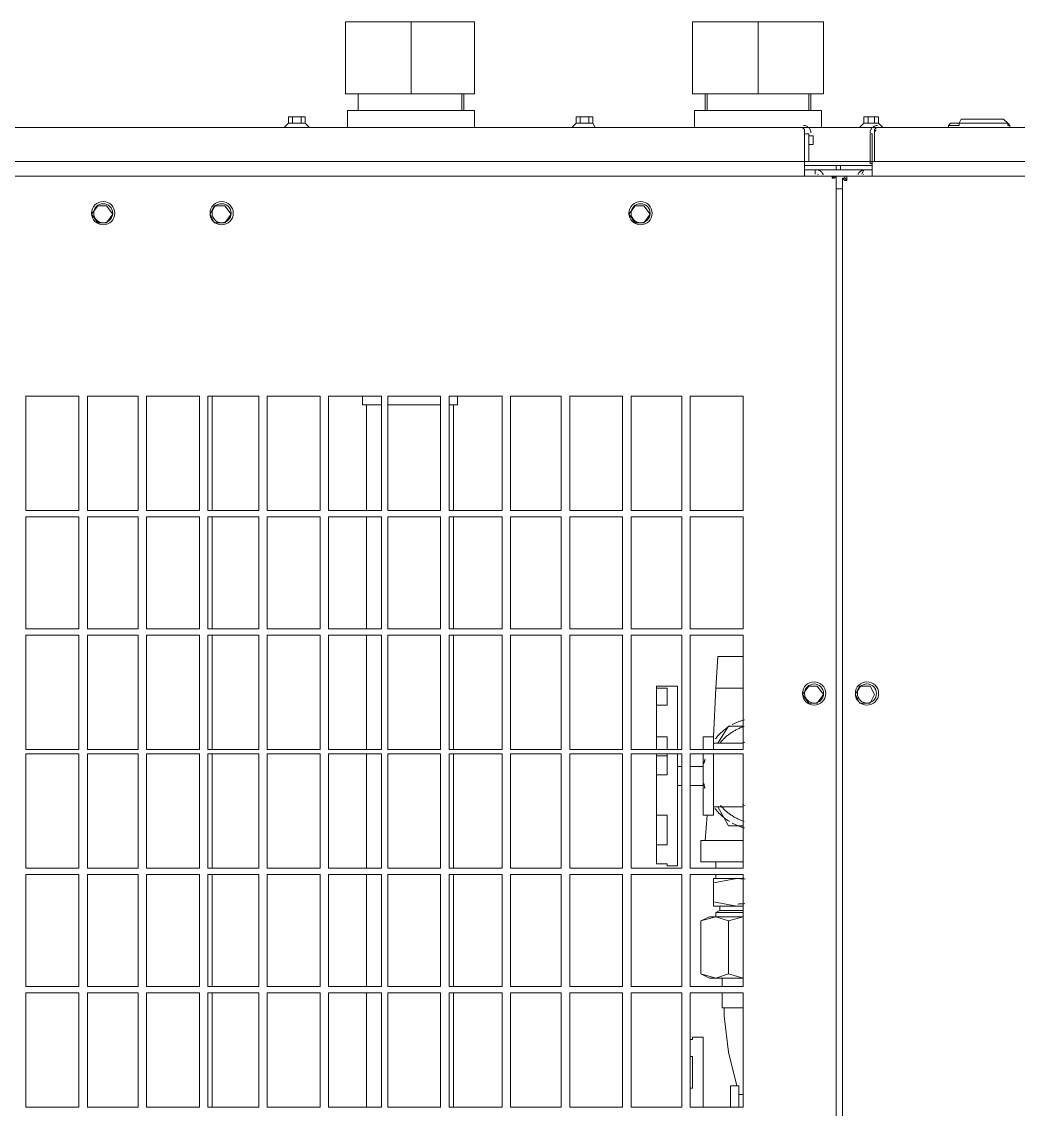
# Model space of a CAD drawing. Extents: x 0 to 160756, y 0 to 229247.
# Drawn here: x 93438 to 94011, y 80454 to 81080 of the extents above; entities that cross this region are included whole.
import ezdxf

# ---------------------------------------------------------------- set-up
doc = ezdxf.new("R2010")
doc.units = 0
doc.header["$LTSCALE"] = 10
doc.layers.add('XCM7Q30CDA-200K$0$xCUP-L40-M03-HVAC-EQ$0$XCUP-L40-HVAC-EQ$0$XCUP-L40-HVAC-EQ$0$XCUP-L40-HVAC-機房EQ$0$U-CDA-EQ', color=3, linetype='Continuous', lineweight=25)

# ---------------------------------------------------------------- blocks, each defined once
blk = doc.blocks.new('XCM7Q30CDA-200K$0$xCUP-L40-M03-HVAC-EQ$0$XCUP-L40-HVAC-EQ$0$XCUP-L40-HVAC-EQ$0$E315n')
at = {"layer": 'XCM7Q30CDA-200K$0$xCUP-L40-M03-HVAC-EQ$0$XCUP-L40-HVAC-EQ$0$XCUP-L40-HVAC-EQ$0$XCUP-L40-HVAC-機房EQ$0$U-CDA-EQ', "lineweight": 0}
for points in [[(2472.62, 1436.28), (2472.62, 4950.11)], [(2472.62, 3837.97), (2472.62, 4602.09)], [(2481.14, 1435.07), (2481.14, 4596.04)], [(2500.61, 1437.5), (2500.61, 4593.6)], [(2481.14, 3855), (2481.14, 4568.02)], [(2500.61, 3856.22), (2500.61, 4566.81)], [(1937.25, 4302.77), (2002.95, 4302.77)], [(1937.25, 4272.35), (1937.25, 4302.77)], [(2002.95, 4302.77), (2002.95, 4272.35)], [(2006.6, 4302.77), (2071.09, 4302.77)], [(2006.6, 4272.35), (2006.6, 4302.77)], [(2071.09, 4302.77), (2071.09, 4272.35)], [(2074.74, 4302.77), (2140.45, 4302.77)], [(2074.74, 4272.35), (2074.74, 4302.77)], [(2140.45, 4302.77), (2140.45, 4272.35)], [(2142.88, 4302.77), (2208.59, 4302.77)], [(2142.88, 4272.35), (2142.88, 4302.77)], [(2208.59, 4302.77), (2208.59, 4272.35)], [(2212.24, 4302.77), (2276.72, 4302.77)], [(2212.24, 4272.35), (2212.24, 4302.77)], [(2276.72, 4302.77), (2276.72, 4272.35)], [(2280.38, 4302.77), (2346.08, 4302.77)], [(2280.38, 4272.35), (2280.38, 4302.77)], [(2346.08, 4302.77), (2346.08, 4272.35)], [(2002.95, 4272.35), (1937.25, 4272.35)], [(2071.09, 4272.35), (2006.6, 4272.35)], [(2140.45, 4272.35), (2074.74, 4272.35)], [(2208.59, 4272.35), (2142.88, 4272.35)], [(2276.72, 4272.35), (2212.24, 4272.35)], [(2346.08, 4272.35), (2280.38, 4272.35)], [(1937.25, 4267.48), (2002.95, 4267.48)], [(1937.25, 4238.28), (1937.25, 4267.48)], [(2002.95, 4267.48), (2002.95, 4238.28)], [(2006.6, 4267.48), (2071.09, 4267.48)], [(2006.6, 4238.28), (2006.6, 4267.48)], [(2071.09, 4267.48), (2071.09, 4238.28)], [(2074.74, 4267.48), (2140.45, 4267.48)], [(2074.74, 4238.28), (2074.74, 4267.48)], [(2140.45, 4267.48), (2140.45, 4238.28)], [(2142.88, 4267.48), (2208.59, 4267.48)], [(2142.88, 4238.28), (2142.88, 4267.48)], [(2208.59, 4267.48), (2208.59, 4238.28)], [(2212.24, 4267.48), (2276.72, 4267.48)], [(2212.24, 4238.28), (2212.24, 4267.48)], [(2276.72, 4267.48), (2276.72, 4238.28)], [(2280.38, 4267.48), (2346.08, 4267.48)], [(2280.38, 4238.28), (2280.38, 4267.48)], [(2346.08, 4267.48), (2346.08, 4238.28)], [(2445.85, 4261.4), (2450.72, 4265.05)], [(2445.85, 4256.53), (2445.85, 4261.4)], [(2450.72, 4265.05), (2455.59, 4261.4)], [(2455.59, 4261.4), (2455.59, 4256.53)], [(2450.72, 4252.88), (2445.85, 4256.53)], [(2455.59, 4256.53), (2450.72, 4252.88)], [(2002.95, 4238.28), (1937.25, 4238.28)], [(2071.09, 4238.28), (2006.6, 4238.28)], [(2140.45, 4238.28), (2074.74, 4238.28)], [(2208.59, 4238.28), (2142.88, 4238.28)], [(2276.72, 4238.28), (2212.24, 4238.28)], [(2346.08, 4238.28), (2280.38, 4238.28)], [(1937.25, 4233.41), (2002.95, 4233.41)], [(1937.25, 4203), (1937.25, 4233.41)], [(2002.95, 4233.41), (2002.95, 4203)], [(2006.6, 4233.41), (2071.09, 4233.41)], [(2006.6, 4203), (2006.6, 4233.41)], [(2071.09, 4233.41), (2071.09, 4203)], [(2074.74, 4233.41), (2140.45, 4233.41)], [(2074.74, 4203), (2074.74, 4233.41)], [(2140.45, 4233.41), (2140.45, 4203)], [(2142.88, 4233.41), (2208.59, 4233.41)], [(2142.88, 4203), (2142.88, 4233.41)], [(2208.59, 4233.41), (2208.59, 4203)], [(2212.24, 4233.41), (2276.72, 4233.41)], [(2212.24, 4203), (2212.24, 4233.41)], [(2276.72, 4233.41), (2276.72, 4203)], [(2280.38, 4233.41), (2346.08, 4233.41)], [(2280.38, 4203), (2280.38, 4233.41)], [(2346.08, 4233.41), (2346.08, 4203)], [(2002.95, 4203), (1937.25, 4203)], [(2071.09, 4203), (2006.6, 4203)], [(2140.45, 4203), (2074.74, 4203)], [(2208.59, 4203), (2142.88, 4203)], [(2276.72, 4203), (2212.24, 4203)], [(2346.08, 4203), (2280.38, 4203)], [(1937.25, 4198.13), (2002.95, 4198.13)], [(1937.25, 4168.93), (1937.25, 4198.13)], [(2002.95, 4198.13), (2002.95, 4168.93)], [(2006.6, 4198.13), (2071.09, 4198.13)], [(2006.6, 4168.93), (2006.6, 4198.13)], [(2071.09, 4198.13), (2071.09, 4168.93)], [(2074.74, 4198.13), (2140.45, 4198.13)], [(2074.74, 4168.93), (2074.74, 4198.13)], [(2140.45, 4198.13), (2140.45, 4168.93)], [(2142.88, 4198.13), (2208.59, 4198.13)], [(2142.88, 4168.93), (2142.88, 4198.13)], [(2208.59, 4198.13), (2208.59, 4168.93)], [(2212.24, 4198.13), (2276.72, 4198.13)], [(2212.24, 4168.93), (2212.24, 4198.13)], [(2276.72, 4198.13), (2276.72, 4168.93)], [(2280.38, 4198.13), (2346.08, 4198.13)], [(2280.38, 4168.93), (2280.38, 4198.13)], [(2346.08, 4198.13), (2346.08, 4168.93)], [(2445.85, 4194.51), (2450.72, 4196.94)], [(2450.72, 4196.94), (2455.59, 4194.51)], [(2002.95, 4195.7), (1937.25, 4195.7)], [(2071.09, 4195.7), (2006.6, 4195.7)], [(2140.45, 4195.7), (2074.74, 4195.7)], [(2208.59, 4195.7), (2142.88, 4195.7)], [(2276.72, 4195.7), (2212.24, 4195.7)], [(2346.08, 4195.7), (2280.38, 4195.7)], [(2445.85, 4188.42), (2445.85, 4194.51)], [(2455.59, 4194.51), (2455.59, 4188.42)], [(2450.72, 4184.77), (2445.85, 4188.42)], [(2455.59, 4188.42), (2450.72, 4184.77)], [(2002.95, 4168.93), (1937.25, 4168.93)], [(2071.09, 4168.93), (2006.6, 4168.93)], [(2140.45, 4168.93), (2074.74, 4168.93)], [(2208.59, 4168.93), (2142.88, 4168.93)], [(2276.72, 4168.93), (2212.24, 4168.93)], [(2346.08, 4168.93), (2280.38, 4168.93)], [(1937.25, 4164.06), (2002.95, 4164.06)], [(1937.25, 4133.64), (1937.25, 4164.06)], [(2002.95, 4164.06), (2002.95, 4133.64)], [(2006.6, 4164.06), (2071.09, 4164.06)], [(2006.6, 4133.64), (2006.6, 4164.06)], [(2071.09, 4164.06), (2071.09, 4133.64)], [(2074.74, 4164.06), (2140.45, 4164.06)], [(2074.74, 4133.64), (2074.74, 4164.06)], [(2140.45, 4164.06), (2140.45, 4133.64)], [(2142.88, 4164.06), (2208.59, 4164.06)], [(2142.88, 4133.64), (2142.88, 4164.06)], [(2208.59, 4164.06), (2208.59, 4133.64)], [(2212.24, 4164.06), (2276.72, 4164.06)], [(2212.24, 4133.64), (2212.24, 4164.06)], [(2276.72, 4164.06), (2276.72, 4133.64)], [(2280.38, 4164.06), (2346.08, 4164.06)], [(2280.38, 4133.64), (2280.38, 4164.06)], [(2346.08, 4164.06), (2346.08, 4133.64)], [(2500.61, 4154.33), (2503.04, 4151.89)], [(2500.61, 4154.33), (2500.61, 4139.72)], [(2503.04, 4151.89), (2506.69, 4151.89)], [(2503.04, 4151.89), (2503.04, 4149.46)], [(2503.04, 4149.46), (2506.69, 4149.46)], [(2503.04, 4149.46), (2503.04, 4147.02)], [(2503.04, 4147.02), (2503.04, 4144.59)], [(2506.69, 4150.68), (2506.69, 4151.89)], [(2506.69, 4150.68), (2506.69, 4151.89)], [(2506.69, 4143.37), (2506.69, 4150.68)], [(2506.69, 4149.46), (2506.69, 4150.68)], [(2506.69, 4147.02), (2506.69, 4149.46)], [(2506.69, 4144.59), (2506.69, 4147.02)], [(2500.61, 4139.72), (2503.04, 4142.16)], [(2503.04, 4144.59), (2506.69, 4144.59)], [(2503.04, 4144.59), (2503.04, 4142.16)], [(2503.04, 4142.16), (2506.69, 4142.16)], [(2506.69, 4143.37), (2506.69, 4144.59)], [(2506.69, 4143.37), (2506.69, 4142.16)], [(2506.69, 4142.16), (2506.69, 4143.37)], [(2002.95, 4133.64), (1937.25, 4133.64)], [(1937.25, 4128.77), (2002.95, 4128.77)], [(1937.25, 4098.35), (1937.25, 4128.77)], [(2002.95, 4128.77), (2002.95, 4098.35)], [(2071.09, 4133.64), (2006.6, 4133.64)], [(2006.6, 4128.77), (2071.09, 4128.77)], [(2006.6, 4098.35), (2006.6, 4128.77)], [(2071.09, 4128.77), (2071.09, 4098.35)], [(2140.45, 4133.64), (2074.74, 4133.64)], [(2074.74, 4128.77), (2140.45, 4128.77)], [(2074.74, 4098.35), (2074.74, 4128.77)], [(2140.45, 4128.77), (2140.45, 4098.35)], [(2208.59, 4133.64), (2142.88, 4133.64)], [(2142.88, 4128.77), (2208.59, 4128.77)], [(2142.88, 4098.35), (2142.88, 4128.77)], [(2208.59, 4128.77), (2208.59, 4098.35)], [(2276.72, 4133.64), (2212.24, 4133.64)], [(2212.24, 4128.77), (2276.72, 4128.77)], [(2212.24, 4098.35), (2212.24, 4128.77)], [(2276.72, 4128.77), (2276.72, 4098.35)], [(2346.08, 4133.64), (2280.38, 4133.64)], [(2280.38, 4128.77), (2346.08, 4128.77)], [(2280.38, 4098.35), (2280.38, 4128.77)], [(2346.08, 4128.77), (2346.08, 4098.35)], [(2500.61, 4117.82), (2510.34, 4117.82)], [(2510.34, 4117.82), (2510.34, 4044.82)], [(2561.45, 4119.04), (2520.08, 4119.04)], [(2520.08, 4119.04), (2520.08, 4044.82)], [(2561.45, 4044.82), (2561.45, 4119.04)], [(2341.21, 4109.31), (2346.08, 4109.31)], [(2341.21, 4109.31), (2341.21, 4098.35)], [(2510.34, 4111.74), (2520.08, 4111.74)], [(2510.34, 4111.74), (2520.08, 4111.74)], [(2002.95, 4106.87), (1937.25, 4106.87)], [(2071.09, 4106.87), (2006.6, 4106.87)], [(2140.45, 4106.87), (2074.74, 4106.87)], [(2208.59, 4106.87), (2142.88, 4106.87)], [(2276.72, 4106.87), (2212.24, 4106.87)], [(2341.21, 4106.87), (2280.38, 4106.87)], [(2002.95, 4098.35), (1937.25, 4098.35)], [(2071.09, 4098.35), (2006.6, 4098.35)], [(2140.45, 4098.35), (2074.74, 4098.35)], [(2208.59, 4098.35), (2142.88, 4098.35)], [(2276.72, 4098.35), (2212.24, 4098.35)], [(2346.08, 4098.35), (2280.38, 4098.35)], [(1937.25, 4094.7), (2002.95, 4094.7)], [(1937.25, 4064.29), (1937.25, 4094.7)], [(2002.95, 4094.7), (2002.95, 4064.29)], [(2006.6, 4094.7), (2071.09, 4094.7)], [(2006.6, 4064.29), (2006.6, 4094.7)], [(2071.09, 4094.7), (2071.09, 4064.29)], [(2074.74, 4094.7), (2140.45, 4094.7)], [(2074.74, 4064.29), (2074.74, 4094.7)], [(2140.45, 4094.7), (2140.45, 4064.29)], [(2142.88, 4094.7), (2208.59, 4094.7)], [(2142.88, 4064.29), (2142.88, 4094.7)], [(2208.59, 4094.7), (2208.59, 4064.29)], [(2212.24, 4094.7), (2276.72, 4094.7)], [(2212.24, 4064.29), (2212.24, 4094.7)], [(2276.72, 4094.7), (2276.72, 4064.29)], [(2280.38, 4094.7), (2346.08, 4094.7)], [(2280.38, 4064.29), (2280.38, 4094.7)], [(2341.21, 4094.7), (2341.21, 4064.29)], [(2346.08, 4094.7), (2346.08, 4064.29)], [(2561.45, 4081.32), (2520.08, 4081.32)], [(2002.95, 4064.29), (1937.25, 4064.29)], [(1937.25, 4059.42), (2002.95, 4059.42)], [(1937.25, 4029), (1937.25, 4059.42)], [(2002.95, 4059.42), (2002.95, 4029)], [(2071.09, 4064.29), (2006.6, 4064.29)], [(2006.6, 4059.42), (2071.09, 4059.42)], [(2006.6, 4029), (2006.6, 4059.42)], [(2071.09, 4059.42), (2071.09, 4029)], [(2140.45, 4064.29), (2074.74, 4064.29)], [(2074.74, 4059.42), (2140.45, 4059.42)], [(2074.74, 4029), (2074.74, 4059.42)], [(2140.45, 4059.42), (2140.45, 4029)], [(2208.59, 4064.29), (2142.88, 4064.29)], [(2142.88, 4059.42), (2208.59, 4059.42)], [(2142.88, 4029), (2142.88, 4059.42)], [(2208.59, 4059.42), (2208.59, 4029)], [(2276.72, 4064.29), (2212.24, 4064.29)], [(2212.24, 4059.42), (2276.72, 4059.42)], [(2212.24, 4029), (2212.24, 4059.42)], [(2276.72, 4059.42), (2276.72, 4029)], [(2346.08, 4064.29), (2280.38, 4064.29)], [(2280.38, 4059.42), (2346.08, 4059.42)], [(2280.38, 4029), (2280.38, 4059.42)], [(2341.21, 4054.55), (2341.21, 4059.42)], [(2346.08, 4059.42), (2346.08, 4029)], [(2002.95, 4056.98), (1937.25, 4056.98)], [(2071.09, 4056.98), (2006.6, 4056.98)], [(2140.45, 4056.98), (2074.74, 4056.98)], [(2208.59, 4056.98), (2142.88, 4056.98)], [(2276.72, 4056.98), (2212.24, 4056.98)], [(2341.21, 4056.98), (2280.38, 4056.98)], [(2341.21, 4054.55), (2346.08, 4054.55)], [(2510.34, 4052.12), (2520.08, 4052.12)], [(2510.34, 4050.9), (2520.08, 4050.9)], [(2500.61, 4044.82), (2510.34, 4044.82)], [(2561.45, 4044.82), (2520.08, 4044.82)], [(2002.95, 4029), (1937.25, 4029)], [(2071.09, 4029), (2006.6, 4029)], [(2140.45, 4029), (2074.74, 4029)], [(2208.59, 4029), (2142.88, 4029)], [(2276.72, 4029), (2212.24, 4029)], [(2346.08, 4029), (2280.38, 4029)], [(1937.25, 4024.13), (2002.95, 4024.13)], [(1937.25, 3994.93), (1937.25, 4024.13)], [(2002.95, 4024.13), (2002.95, 3994.93)], [(2006.6, 4024.13), (2071.09, 4024.13)], [(2006.6, 3994.93), (2006.6, 4024.13)], [(2071.09, 4024.13), (2071.09, 3994.93)], [(2074.74, 4024.13), (2140.45, 4024.13)], [(2074.74, 3994.93), (2074.74, 4024.13)], [(2140.45, 4024.13), (2140.45, 3994.93)], [(2142.88, 4024.13), (2208.59, 4024.13)], [(2142.88, 3994.93), (2142.88, 4024.13)], [(2208.59, 4024.13), (2208.59, 3994.93)], [(2212.24, 4024.13), (2276.72, 4024.13)], [(2212.24, 3994.93), (2212.24, 4024.13)], [(2276.72, 4024.13), (2276.72, 3994.93)], [(2280.38, 4024.13), (2346.08, 4024.13)], [(2280.38, 3994.93), (2280.38, 4024.13)], [(2346.08, 4024.13), (2346.08, 3994.93)], [(2002.95, 3994.93), (1937.25, 3994.93)], [(2071.09, 3994.93), (2006.6, 3994.93)], [(2140.45, 3994.93), (2074.74, 3994.93)], [(2208.59, 3994.93), (2142.88, 3994.93)], [(2276.72, 3994.93), (2212.24, 3994.93)], [(2346.08, 3994.93), (2280.38, 3994.93)], [(1937.25, 3990.06), (2002.95, 3990.06)], [(1937.25, 3959.64), (1937.25, 3990.06)], [(2002.95, 3990.06), (2002.95, 3959.64)], [(2006.6, 3990.06), (2071.09, 3990.06)], [(2006.6, 3959.64), (2006.6, 3990.06)], [(2071.09, 3990.06), (2071.09, 3959.64)], [(2074.74, 3990.06), (2140.45, 3990.06)], [(2074.74, 3959.64), (2074.74, 3990.06)], [(2140.45, 3990.06), (2140.45, 3959.64)], [(2142.88, 3990.06), (2208.59, 3990.06)], [(2142.88, 3959.64), (2142.88, 3990.06)], [(2208.59, 3990.06), (2208.59, 3959.64)], [(2212.24, 3990.06), (2276.72, 3990.06)], [(2212.24, 3959.64), (2212.24, 3990.06)], [(2276.72, 3990.06), (2276.72, 3959.64)], [(2280.38, 3990.06), (2346.08, 3990.06)], [(2280.38, 3959.64), (2280.38, 3990.06)], [(2346.08, 3990.06), (2346.08, 3959.64)], [(2500.61, 3988.85), (2503.04, 3986.41)], [(2500.61, 3988.85), (2500.61, 3975.46)], [(2503.04, 3986.41), (2506.69, 3986.41)], [(2503.04, 3986.41), (2503.04, 3983.98)], [(2503.04, 3983.98), (2506.69, 3983.98)], [(2503.04, 3983.98), (2503.04, 3981.55)], [(2506.69, 3985.2), (2506.69, 3986.41)], [(2506.69, 3985.2), (2506.69, 3986.41)], [(2506.69, 3977.9), (2506.69, 3985.2)], [(2506.69, 3983.98), (2506.69, 3985.2)], [(2506.69, 3981.55), (2506.69, 3983.98)], [(2503.04, 3981.55), (2503.04, 3979.11)], [(2503.04, 3979.11), (2506.69, 3979.11)], [(2503.04, 3979.11), (2503.04, 3976.68)], [(2506.69, 3979.11), (2506.69, 3981.55)], [(2506.69, 3977.9), (2506.69, 3979.11)], [(2506.69, 3977.9), (2506.69, 3976.68)], [(2506.69, 3976.68), (2506.69, 3977.9)], [(2500.61, 3975.46), (2503.04, 3976.68)], [(2503.04, 3976.68), (2506.69, 3976.68)], [(2002.95, 3959.64), (1937.25, 3959.64)], [(2071.09, 3959.64), (2006.6, 3959.64)], [(2140.45, 3959.64), (2074.74, 3959.64)], [(2208.59, 3959.64), (2142.88, 3959.64)], [(2276.72, 3959.64), (2212.24, 3959.64)], [(2346.08, 3959.64), (2280.38, 3959.64)], [(1937.25, 3954.78), (2002.95, 3954.78)], [(1937.25, 3925.57), (1937.25, 3954.78)], [(2002.95, 3954.78), (2002.95, 3925.57)], [(2006.6, 3954.78), (2071.09, 3954.78)], [(2006.6, 3925.57), (2006.6, 3954.78)], [(2071.09, 3954.78), (2071.09, 3925.57)], [(2074.74, 3954.78), (2140.45, 3954.78)], [(2074.74, 3925.57), (2074.74, 3954.78)], [(2140.45, 3954.78), (2140.45, 3925.57)], [(2142.88, 3954.78), (2208.59, 3954.78)], [(2142.88, 3925.57), (2142.88, 3954.78)], [(2208.59, 3954.78), (2208.59, 3925.57)], [(2212.24, 3954.78), (2276.72, 3954.78)], [(2212.24, 3925.57), (2212.24, 3954.78)], [(2276.72, 3954.78), (2276.72, 3925.57)], [(2280.38, 3954.78), (2346.08, 3954.78)], [(2280.38, 3925.57), (2280.38, 3954.78)], [(2346.08, 3954.78), (2346.08, 3925.57)], [(2445.85, 3952.34), (2450.72, 3955.99)], [(2450.72, 3955.99), (2455.59, 3952.34)], [(2445.85, 3947.48), (2445.85, 3952.34)], [(2450.72, 3943.83), (2445.85, 3947.48)], [(2455.59, 3947.48), (2450.72, 3943.83)], [(2455.59, 3952.34), (2455.59, 3947.48)], [(2077.18, 3940.18), (2140.45, 3940.18)], [(2077.18, 3934.09), (2077.18, 3940.18)], [(2088.13, 3934.09), (2088.13, 3940.18)], [(2105.16, 3934.09), (2105.16, 3940.18)], [(2128.28, 3934.09), (2128.28, 3940.18)], [(2139.23, 3940.18), (2139.23, 3934.09)], [(2179.38, 3940.18), (2142.88, 3940.18)], [(2150.18, 3934.09), (2150.18, 3940.18)], [(2168.43, 3934.09), (2168.43, 3940.18)], [(2178.17, 3934.09), (2178.17, 3940.18)], [(2179.38, 3928.01), (2179.38, 3940.18)], [(2075.96, 3934.09), (2077.18, 3934.09)], [(2075.96, 3928.01), (2075.96, 3934.09)], [(2088.13, 3934.09), (2105.16, 3934.09)], [(2128.28, 3934.09), (2140.45, 3934.09)], [(2142.88, 3934.09), (2150.18, 3934.09)], [(2168.43, 3934.09), (2178.17, 3934.09)], [(2075.96, 3928.01), (2140.45, 3928.01)], [(2122.2, 3925.57), (2122.2, 3928.01)], [(2133.15, 3925.57), (2133.15, 3928.01)], [(2179.38, 3928.01), (2142.88, 3928.01)], [(1937.25, 3925.57), (1976.19, 3925.57)], [(2002.95, 3925.57), (1937.25, 3925.57)], [(2071.09, 3925.57), (2006.6, 3925.57)], [(2140.45, 3925.57), (2074.74, 3925.57)], [(2208.59, 3925.57), (2142.88, 3925.57)], [(2276.72, 3925.57), (2212.24, 3925.57)], [(2346.08, 3925.57), (2280.38, 3925.57)], [(1937.25, 3920.71), (2002.95, 3920.71)], [(1937.25, 3890.29), (1937.25, 3920.71)], [(1948.2, 3919.49), (1948.2, 3920.71)], [(1948.2, 3919.49), (1966.45, 3919.49)], [(1966.45, 3919.49), (1966.45, 3920.71)], [(1976.19, 3919.49), (1976.19, 3920.71)], [(1976.19, 3919.49), (1977.4, 3919.49)], [(1977.4, 3913.41), (1977.4, 3919.49)], [(2002.95, 3920.71), (2002.95, 3890.29)], [(2006.6, 3920.71), (2071.09, 3920.71)], [(2006.6, 3890.29), (2006.6, 3920.71)], [(2071.09, 3920.71), (2071.09, 3890.29)], [(2074.74, 3920.71), (2140.45, 3920.71)], [(2074.74, 3890.29), (2074.74, 3920.71)], [(2122.2, 3913.41), (2122.2, 3920.71)], [(2133.15, 3913.41), (2133.15, 3920.71)], [(2140.45, 3920.71), (2140.45, 3890.29)], [(2142.88, 3920.71), (2208.59, 3920.71)], [(2142.88, 3890.29), (2142.88, 3920.71)], [(2208.59, 3920.71), (2208.59, 3890.29)], [(2212.24, 3920.71), (2276.72, 3920.71)], [(2212.24, 3890.29), (2212.24, 3920.71)], [(2276.72, 3920.71), (2276.72, 3890.29)], [(2280.38, 3920.71), (2346.08, 3920.71)], [(2280.38, 3890.29), (2280.38, 3920.71)], [(2346.08, 3920.71), (2346.08, 3890.29)], [(2500.61, 3918.27), (2510.34, 3918.27)], [(2510.34, 3918.27), (2510.34, 3845.27)], [(2561.45, 3919.49), (2520.08, 3919.49)], [(2520.08, 3919.49), (2520.08, 3844.05)], [(2561.45, 3844.05), (2561.45, 3919.49)], [(1937.25, 3913.41), (1977.4, 3913.41)], [(2013.9, 3914.62), (2011.47, 3909.76)], [(2011.47, 3906.11), (2013.9, 3914.62)], [(2011.47, 3890.29), (2011.47, 3909.76)], [(2044.32, 3914.62), (2013.9, 3914.62)], [(2046.76, 3909.76), (2044.32, 3914.62)], [(2046.76, 3906.11), (2044.32, 3914.62)], [(2046.76, 3890.29), (2046.76, 3909.76)], [(2090.56, 3914.62), (2078.39, 3914.62)], [(2078.39, 3914.62), (2078.39, 3890.29)], [(2090.56, 3914.62), (2090.56, 3890.29)], [(2105.16, 3910.97), (2090.56, 3912.19)], [(2105.16, 3913.41), (2140.45, 3913.41)], [(2105.16, 3907.32), (2105.16, 3913.41)], [(2123.36, 3912.93), (2123.07, 3912.88), (2122.77, 3912.82), (2122.48, 3912.76), (2122.18, 3912.7), (2121.89, 3912.64), (2121.6, 3912.57), (2121.3, 3912.5), (2121.01, 3912.43), (2120.72, 3912.36), (2120.43, 3912.28)], [(2137.54, 3912.23), (2137.25, 3912.3), (2136.96, 3912.38), (2136.67, 3912.45), (2136.38, 3912.53), (2136.09, 3912.59), (2135.79, 3912.66), (2135.5, 3912.72), (2135.2, 3912.78), (2134.91, 3912.84), (2134.61, 3912.9)], [(2150.18, 3913.41), (2142.88, 3913.41)], [(2150.18, 3907.32), (2150.18, 3913.41)], [(2510.34, 3912.19), (2520.08, 3912.19)], [(2510.34, 3910.97), (2520.08, 3910.97)], [(2013.9, 3898.81), (2011.47, 3906.11)], [(2044.32, 3898.81), (2046.76, 3906.11)], [(2049.19, 3906.11), (2046.76, 3906.11)], [(2050.41, 3903.67), (2049.19, 3906.11)], [(2049.19, 3906.11), (2049.19, 3890.29)], [(2052.84, 3903.67), (2050.41, 3903.67)], [(2050.41, 3903.67), (2050.41, 3890.29)], [(2052.84, 3907.32), (2068.66, 3907.32)], [(2052.84, 3890.29), (2052.84, 3907.32)], [(2052.84, 3893.94), (2055.27, 3907.32)], [(2068.66, 3893.94), (2066.23, 3907.32)], [(2068.66, 3890.29), (2068.66, 3907.32)], [(2068.66, 3906.11), (2071.09, 3906.11)], [(2074.74, 3906.11), (2078.39, 3906.11)], [(2110.03, 3904.89), (2099.08, 3898.81)], [(2109.08, 3906.61), (2108.52, 3906.16), (2107.97, 3905.7), (2107.43, 3905.23), (2106.9, 3904.75), (2106.38, 3904.26), (2105.88, 3903.75), (2105.38, 3903.24), (2104.9, 3902.71), (2104.43, 3902.17), (2103.97, 3901.62), (2103.52, 3901.07), (2103.09, 3900.5), (2102.66, 3899.92), (2102.46, 3899.63), (2102.25, 3899.34), (2102.05, 3899.04), (2101.86, 3898.74), (2101.66, 3898.44), (2101.47, 3898.14)], [(2110.75, 3903.27), (2110.35, 3902.94), (2109.95, 3902.59), (2109.57, 3902.25), (2109.19, 3901.89), (2108.81, 3901.53), (2108.45, 3901.16), (2108.09, 3900.79), (2107.73, 3900.41), (2107.39, 3900.02), (2107.05, 3899.63), (2106.72, 3899.23), (2106.4, 3898.83), (2106.08, 3898.42), (2105.77, 3898), (2105.47, 3897.58), (2105.18, 3897.15), (2104.9, 3896.72), (2104.62, 3896.29), (2104.35, 3895.85), (2104.09, 3895.4), (2103.84, 3894.95), (2103.59, 3894.49), (2103.35, 3894.03), (2103.12, 3893.57), (2102.9, 3893.1), (2102.69, 3892.63), (2102.49, 3892.15), (2102.29, 3891.67), (2102.1, 3891.18), (2101.93, 3890.69), (2101.76, 3890.2), (2101.6, 3889.7)], [(2105.16, 3907.32), (2140.45, 3907.32)], [(2110.03, 3890.29), (2110.03, 3907.32)], [(2150.18, 3907.32), (2142.88, 3907.32)], [(2146.53, 3890.29), (2146.53, 3907.32)], [(2156.27, 3898.81), (2146.53, 3904.89)], [(2156.18, 3889.7), (2156.02, 3890.2), (2155.85, 3890.69), (2155.67, 3891.18), (2155.49, 3891.67), (2155.29, 3892.15), (2155.09, 3892.63), (2154.87, 3893.1), (2154.65, 3893.57), (2154.42, 3894.03), (2154.19, 3894.49), (2153.94, 3894.95), (2153.69, 3895.4), (2153.43, 3895.85), (2153.16, 3896.29), (2152.88, 3896.72), (2152.6, 3897.15), (2152.3, 3897.58), (2152, 3898), (2151.69, 3898.42), (2151.38, 3898.83), (2151.06, 3899.23), (2150.73, 3899.63), (2150.39, 3900.02), (2150.04, 3900.41), (2149.69, 3900.79), (2149.33, 3901.16), (2148.97, 3901.53), (2148.59, 3901.89), (2148.21, 3902.25), (2147.82, 3902.59), (2147.43, 3902.94), (2147.03, 3903.27)], [(2156.3, 3898.14), (2156.11, 3898.44), (2155.92, 3898.74), (2155.72, 3899.04), (2155.52, 3899.34), (2155.32, 3899.63), (2155.11, 3899.92), (2154.9, 3900.21), (2154.48, 3900.79), (2154.03, 3901.35), (2153.58, 3901.9), (2153.12, 3902.44), (2152.64, 3902.97), (2152.15, 3903.49), (2151.65, 3904), (2151.14, 3904.5), (2150.61, 3904.99), (2150.08, 3905.47), (2149.53, 3905.93), (2148.98, 3906.38)], [(2178.17, 3906.11), (2150.18, 3907.32)], [(2196.42, 3904.89), (2178.17, 3906.11)], [(2178.17, 3906.11), (2178.17, 3890.29)], [(2196.42, 3904.89), (2196.42, 3890.29)], [(1937.25, 3897.59), (1949.42, 3897.59)], [(1949.42, 3893.94), (1968.88, 3898.81), (1989.57, 3901.24)], [(1949.42, 3892.72), (1949.42, 3897.59)], [(1989.57, 3901.24), (1994.44, 3901.24)], [(1994.44, 3902.46), (2002.95, 3902.46)], [(1994.44, 3902.46), (1994.44, 3890.29)], [(2006.6, 3902.46), (2011.47, 3902.46)], [(2011.47, 3890.29), (2013.9, 3898.81)], [(2044.32, 3898.81), (2013.9, 3898.81)], [(2046.76, 3890.29), (2044.32, 3898.81)], [(2100.56, 3896.58), (2100.34, 3896.17), (2100.13, 3895.75), (2099.92, 3895.33), (2099.72, 3894.91), (2099.52, 3894.48), (2099.33, 3894.05), (2099.15, 3893.62), (2098.97, 3893.19), (2098.8, 3892.75), (2098.63, 3892.31), (2098.47, 3891.87), (2098.32, 3891.43), (2098.17, 3890.98), (2098.04, 3890.54), (2097.9, 3890.08), (2097.78, 3889.63)], [(2099.08, 3898.81), (2099.08, 3890.29)], [(2156.27, 3890.29), (2156.27, 3898.81)], [(2160, 3889.63), (2159.87, 3890.08), (2159.74, 3890.54), (2159.6, 3890.98), (2159.46, 3891.43), (2159.3, 3891.87), (2159.15, 3892.31), (2158.98, 3892.75), (2158.81, 3893.19), (2158.63, 3893.62), (2158.45, 3894.05), (2158.26, 3894.48), (2158.06, 3894.91), (2157.86, 3895.33), (2157.65, 3895.75), (2157.44, 3896.17), (2157.21, 3896.58)], [(1937.25, 3892.72), (1949.42, 3892.72)], [(2002.95, 3890.29), (1937.25, 3890.29)], [(1944.55, 3890.29), (1944.55, 3892.72)], [(2071.09, 3890.29), (2006.6, 3890.29)], [(2054.06, 3893.29), (2054.06, 3892.91), (2054.07, 3892.52), (2054.08, 3892.13), (2054.09, 3891.75), (2054.11, 3891.36), (2054.14, 3890.98), (2054.17, 3890.59), (2054.2, 3890.21), (2054.24, 3889.82), (2054.28, 3889.44)], [(2068.43, 3889.16), (2068.47, 3889.54), (2068.5, 3889.93), (2068.54, 3890.32), (2068.57, 3890.71), (2068.59, 3891.1), (2068.61, 3891.48), (2068.63, 3891.87), (2068.64, 3892.26), (2068.65, 3892.65), (2068.66, 3893.04)], [(2140.45, 3890.29), (2074.74, 3890.29)], [(2111.22, 3890.69), (2111.06, 3890.4), (2110.91, 3890.1), (2110.76, 3889.79), (2110.62, 3889.49)], [(2208.59, 3890.29), (2142.88, 3890.29)], [(2147.15, 3889.49), (2147.01, 3889.79), (2146.87, 3890.1), (2146.72, 3890.4), (2146.56, 3890.69)], [(2276.72, 3890.29), (2212.24, 3890.29)], [(2346.08, 3890.29), (2280.38, 3890.29)], [(2561.45, 3881.77), (2520.08, 3881.77)], [(2169.65, 3852.57), (2174.52, 3856.22)], [(2169.65, 3847.7), (2169.65, 3852.57)], [(2174.52, 3856.22), (2179.38, 3852.57)], [(2179.38, 3852.57), (2179.38, 3847.7)], [(2481.14, 3855), (2472.62, 3855)], [(2476.27, 3855), (2476.27, 3816.07)], [(2478.71, 3855), (2478.71, 3816.07)], [(2481.14, 3855), (2496.96, 3855)], [(2481.14, 3852.57), (2481.14, 3855)], [(2496.96, 3852.57), (2481.14, 3852.57)], [(2490.87, 3852.57), (2490.87, 3850.14)], [(2495.74, 3852.57), (2495.74, 3850.14)], [(2496.96, 3852.57), (2496.96, 3855)], [(2498.17, 3855), (2496.96, 3855)], [(2497.57, 3851.35), (2498, 3851.37), (2498.42, 3851.44), (2498.83, 3851.54), (2499.22, 3851.69), (2499.59, 3851.87), (2499.95, 3852.08), (2500.27, 3852.33), (2500.58, 3852.6), (2500.85, 3852.9), (2501.1, 3853.23), (2501.31, 3853.58), (2501.49, 3853.96), (2501.63, 3854.35), (2501.74, 3854.75), (2501.8, 3855.18), (2501.83, 3855.61)], [(2499.39, 3855), (2498.17, 3855)], [(2500.61, 3856.22), (2499.39, 3855)], [(2500.61, 3816.07), (2500.61, 3855)], [(2510.34, 3852.57), (2520.08, 3852.57)], [(2174.52, 3844.05), (2169.65, 3847.7)], [(2179.38, 3847.7), (2174.52, 3844.05)], [(2473.39, 3844.28), (2473.71, 3844.4), (2474.01, 3844.55), (2474.3, 3844.72), (2474.7, 3845), (2475.06, 3845.33), (2475.38, 3845.7), (2475.66, 3846.1), (2475.89, 3846.54), (2476.01, 3846.84), (2476.11, 3847.15), (2476.19, 3847.47), (2476.24, 3847.8), (2476.27, 3848.14)], [(2473.39, 3847.11), (2473.59, 3847.39)], [(2475.06, 3848.92), (2473.84, 3848.92)], [(2476.27, 3848.92), (2475.06, 3848.92)], [(2495.74, 3850.14), (2490.87, 3850.14)], [(2510.34, 3851.35), (2520.08, 3851.35)], [(2500.61, 3845.27), (2510.34, 3845.27)], [(2561.45, 3844.05), (2520.08, 3844.05)], [(24.34, 3836.75), (2472.62, 3836.75)], [(2465.32, 3833.1), (2465.32, 3836.75)], [(2471.41, 3839.18), (2472.62, 3837.97)], [(2471.41, 3839.18), (2472.62, 3837.97)], [(2471.41, 3839.18), (2472.62, 3839.18)], [(2471.41, 3839.18), (2471.41, 3837.97)], [(2471.41, 3837.97), (2472.62, 3836.75)], [(2472.62, 3839.18), (2472.62, 3837.97)], [(2472.62, 3836.75), (2472.62, 3837.97)], [(2478.71, 3836.75), (2476.27, 3836.75)], [(2478.71, 3834.32), (2476.27, 3834.32)], [(2471.41, 3833.1), (24.34, 3833.1)], [(2470.19, 3831.88), (2471.41, 3833.1)], [(2470.19, 3830.67), (2471.41, 3831.88)], [(2470.19, 3830.67), (2471.41, 3831.88)], [(2470.19, 3830.67), (2470.19, 3831.88)], [(2470.19, 3830.67), (2471.41, 3830.67)], [(2471.41, 3833.1), (2471.41, 3831.88)], [(2472.62, 3831.88), (2471.41, 3831.88)], [(2471.41, 3830.67), (2472.62, 3830.67)], [(2472.62, 3830.67), (2472.62, 3831.88)], [(2169.65, 3823.37), (2174.52, 3825.8)], [(2169.65, 3817.28), (2169.65, 3823.37)], [(2174.52, 3825.8), (2179.38, 3823.37)], [(2179.38, 3823.37), (2179.38, 3817.28)], [(2473.68, 3821.08), (2473.51, 3821.37)], [(2476.27, 3820.33), (2476.26, 3820.66), (2476.22, 3821), (2476.16, 3821.32), (2476.07, 3821.64), (2475.95, 3821.95), (2475.82, 3822.25), (2475.57, 3822.67), (2475.28, 3823.06), (2474.94, 3823.42), (2474.57, 3823.73), (2474.16, 3824.01), (2473.86, 3824.16), (2473.55, 3824.29)], [(2476.27, 3820.93), (2473.84, 3822.15)], [(2500.61, 3823.37), (2503.04, 3820.93)], [(2500.61, 3823.37), (2500.61, 3809.98)], [(2174.52, 3814.85), (2169.65, 3817.28)], [(2179.38, 3817.28), (2174.52, 3814.85)], [(2472.62, 3816.07), (2496.96, 3816.07)], [(2479.92, 3817.28), (2496.96, 3817.28)], [(2479.92, 3817.28), (2479.92, 3816.07)], [(2496.96, 3817.28), (2496.96, 3816.07)], [(2501.83, 3813.02), (2501.8, 3813.46), (2501.74, 3813.88), (2501.63, 3814.29), (2501.49, 3814.68), (2501.31, 3815.05), (2501.1, 3815.4), (2500.85, 3815.73), (2500.58, 3816.03), (2500.27, 3816.31), (2499.95, 3816.56), (2499.59, 3816.77), (2499.22, 3816.95), (2498.83, 3817.09), (2498.42, 3817.2), (2498, 3817.26), (2497.57, 3817.28)], [(2503.04, 3820.93), (2506.69, 3820.93)], [(2503.04, 3820.93), (2503.04, 3818.5)], [(2503.04, 3818.5), (2506.69, 3818.5)], [(2503.04, 3818.5), (2503.04, 3816.07)], [(2503.04, 3816.07), (2503.04, 3814.85)], [(2506.69, 3812.42), (2506.69, 3820.93)], [(2506.69, 3819.72), (2506.69, 3820.93)], [(2506.69, 3818.5), (2506.69, 3819.72)], [(2506.69, 3816.07), (2506.69, 3818.5)], [(2506.69, 3814.85), (2506.69, 3816.07)], [(2481.14, 3814.85), (2496.96, 3814.85)], [(2499.39, 3814.85), (2496.96, 3814.85)], [(2499.18, 3813.86), (2498.98, 3814.18), (2498.66, 3814.48), (2498.35, 3814.67), (2498.06, 3814.78), (2497.76, 3814.84)], [(2500.61, 3813.63), (2499.39, 3814.85)], [(2500.61, 3809.98), (2503.04, 3812.42)], [(2503.04, 3814.85), (2506.69, 3814.85)], [(2503.04, 3814.85), (2503.04, 3812.42)], [(2503.04, 3812.42), (2506.69, 3812.42)], [(2506.69, 3813.63), (2506.69, 3814.85)], [(2506.69, 3812.42), (2506.69, 3813.63)], [(2501.83, 3772.26), (2500.61, 3772.26)], [(2501.83, 3772.26), (2503.04, 3771.05)], [(2501.83, 3771.05), (2501.83, 3772.26)], [(2501.83, 3771.05), (2501.83, 3766.18)], [(2503.04, 3766.18), (2501.83, 3766.18)], [(2503.04, 3771.05), (2503.04, 3766.18)], [(2505.48, 3764.96), (2503.04, 3766.18)], [(2503.04, 3766.18), (2503.04, 3738.19)], [(2503.1, 3770.91), (2503.05, 3770.62)], [(2505.48, 3764.96), (2505.48, 3740.63)], [(2505.48, 3740.63), (2503.04, 3738.19)], [(2500.61, 3736.98), (2501.83, 3736.98)], [(2503.04, 3738.19), (2501.83, 3738.19)], [(2503.04, 3738.19), (2501.83, 3736.98)], [(2501.83, 3736.98), (2501.83, 3738.19)], [(2502.48, 3737.22), (2502.51, 3737.51)]]:
    blk.add_lwpolyline(points, dxfattribs=at)
for centre, radius in [((2451.33, 4258.36), 6.69), ((2451.33, 4258.36), 5.48), ((2451.33, 4190.25), 6.69), ((2451.33, 4190.25), 5.48), ((2451.33, 3949.3), 6.69), ((2451.33, 3949.3), 5.48), ((2175.13, 3849.53), 6.69), ((2175.13, 3849.53), 5.48), ((2175.13, 3819.11), 6.69), ((2175.13, 3819.11), 5.48)]:
    blk.add_circle(centre, radius, dxfattribs=at)
blk = doc.blocks.new('XCM7Q30CDA-200K')
at = {"layer": 'XCM7Q30CDA-200K$0$xCUP-L40-M03-HVAC-EQ$0$XCUP-L40-HVAC-EQ$0$XCUP-L40-HVAC-EQ$0$XCUP-L40-HVAC-機房EQ$0$U-CDA-EQ', "rotation": 90}
blk.add_blockref('XCM7Q30CDA-200K$0$xCUP-L40-M03-HVAC-EQ$0$XCUP-L40-HVAC-EQ$0$XCUP-L40-HVAC-EQ$0$E315n', (97743.25, 78518.29), dxfattribs=at)

msp = doc.modelspace()

# ---------------------------------------------------------------- block references
msp.add_blockref('XCM7Q30CDA-200K', (0, 0))

doc.saveas('drawing.dxf')
